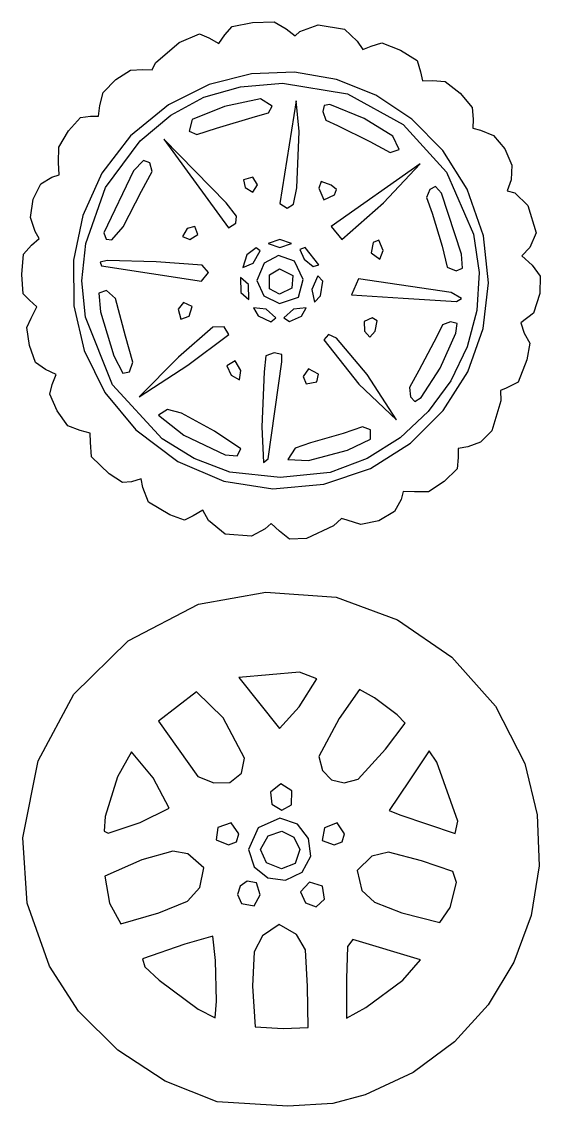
# Model space of a CAD drawing. Extents: x 1.4 to 78.7, y 1.5 to 53.2.
# Drawn here: x 67.5 to 78.73, y 29.73 to 53.22 of the extents above; entities that cross this region are included whole.
import ezdxf

# ---------------------------------------------------------------- set-up
doc = ezdxf.new("R2010")
doc.units = 0

msp = doc.modelspace()

# ---------------------------------------------------------------- linework, layer by layer
at = {"layer": 'Image'}
for p, q in [((71.900896, 52.93518), (72.057948, 53.112157)), ((72.057948, 53.112157), (72.497573, 53.198201)), ((72.497573, 53.198201), (72.968381, 53.2174)), ((72.968381, 53.2174), (73.228991, 53.059519)), ((73.523425, 53.008164), (73.919336, 53.147358)), ((73.919336, 53.147358), (74.485774, 53.057049)), ((70.911308, 52.765087), (71.349416, 52.951721)), ((71.349416, 52.951721), (71.552975, 52.87092)), ((71.552975, 52.87092), (71.76942, 52.743891)), ((71.76942, 52.743891), (71.900896, 52.93518)), ((73.228991, 53.059519), (73.420985, 52.913704)), ((73.420985, 52.913704), (73.523425, 53.008164)), ((74.485774, 53.057049), (74.766023, 52.793202)), ((70.394887, 52.325017), (70.911308, 52.765087)), ((74.766023, 52.793202), (74.888229, 52.617376)), ((74.888229, 52.617376), (75.067899, 52.690451)), ((75.067899, 52.690451), (75.2987, 52.761803)), ((75.2987, 52.761803), (75.69867, 52.597393)), ((75.69867, 52.597393), (76.059478, 52.3741)), ((76.059478, 52.3741), (76.137626, 52.134342)), ((69.53631, 51.962435), (69.858358, 52.17122)), ((69.858358, 52.17122), (70.122395, 52.18299)), ((70.122395, 52.18299), (70.328604, 52.173548)), ((70.328604, 52.173548), (70.394887, 52.325017)), ((69.262056, 51.686265), (69.53631, 51.962435)), ((72.477454, 52.091954), (71.557908, 51.859693)), ((73.405733, 52.124781), (72.477454, 52.091954)), ((74.313207, 51.96653), (73.405733, 52.124781)), ((75.17034, 51.625557), (74.313207, 51.96653)), ((76.137626, 52.134342), (76.176785, 51.934717)), ((76.176785, 51.934717), (76.397235, 51.941954)), ((76.397235, 51.941954), (76.670494, 51.92561)), ((76.670494, 51.92561), (76.992333, 51.66628)), ((69.194969, 51.40435), (69.262056, 51.686265)), ((71.557908, 51.859693), (70.676633, 51.41964)), ((71.443741, 51.583184), (72.240347, 51.808908)), ((72.240347, 51.808908), (73.144211, 51.88373)), ((73.144211, 51.88373), (74.550824, 51.652761)), ((70.728272, 51.195971), (71.443741, 51.583184)), ((72.670741, 51.545503), (71.890844, 51.380564)), ((72.920297, 51.385242), (72.670741, 51.545503)), ((73.440692, 51.500566), (73.089524, 49.282302)), ((73.510466, 50.841918), (73.440692, 51.500566)), ((74.550824, 51.652761), (75.75961, 50.990979)), ((75.947594, 51.110219), (75.17034, 51.625557)), ((76.992333, 51.66628), (77.255273, 51.356149)), ((69.162315, 51.173839), (69.194969, 51.40435)), ((70.676633, 51.41964), (69.856734, 50.747029)), ((71.890844, 51.380564), (71.194101, 51.097468)), ((72.560464, 51.165295), (72.844493, 51.245225)), ((72.844493, 51.245225), (72.920297, 51.385242)), ((74.050424, 51.40215), (74.020962, 51.269907)), ((74.020962, 51.269907), (74.084962, 51.08785)), ((74.174123, 51.427143), (74.050424, 51.40215)), ((74.916121, 51.11986), (74.174123, 51.427143)), ((77.255273, 51.356149), (77.276328, 51.104243)), ((68.5168, 50.856287), (68.772316, 51.145476)), ((68.772316, 51.145476), (68.989377, 51.172174)), ((68.989377, 51.172174), (69.162315, 51.173839)), ((70.067823, 50.636681), (70.728272, 51.195971)), ((71.194101, 51.097468), (71.125975, 50.847137)), ((71.715444, 50.914361), (72.560464, 51.165296)), ((72.560464, 51.165296), (72.560464, 51.165295)), ((74.084962, 51.08785), (74.338462, 50.970673)), ((74.338462, 50.970673), (75.036961, 50.625189)), ((75.536783, 50.740553), (74.916121, 51.11986)), ((75.75961, 50.990979), (76.694633, 49.9584)), ((76.615431, 50.428872), (75.947594, 51.110219)), ((77.276328, 51.104243), (77.268685, 50.909832)), ((68.308461, 50.498043), (68.5168, 50.856287)), ((69.856734, 50.747029), (69.238052, 49.935162)), ((71.125975, 50.847137), (71.295559, 50.77609)), ((71.295559, 50.77609), (71.715444, 50.914361)), ((73.458102, 49.620969), (73.510466, 50.841918)), ((75.675257, 50.451803), (75.536783, 50.740553)), ((77.268685, 50.909832), (77.430109, 50.8698)), ((77.430109, 50.8698), (77.713911, 50.751017)), ((77.713911, 50.751017), (77.961547, 50.46354)), ((68.300059, 50.171301), (68.308461, 50.498043)), ((69.318687, 49.627998), (70.067823, 50.636681)), ((71.928349, 49.296375), (70.579976, 50.674365)), ((70.579976, 50.674365), (71.980882, 48.753136)), ((75.036961, 50.625189), (75.480386, 50.384517)), ((75.480386, 50.384517), (75.675257, 50.451803)), ((75.675257, 50.451803), (75.675257, 50.451803)), ((77.144314, 49.589873), (76.615431, 50.428872)), ((77.961547, 50.46354), (78.109237, 50.11068)), ((68.311368, 49.903384), (68.300059, 50.171301)), ((70.135437, 50.213846), (69.924932, 49.986775)), ((70.276983, 50.162737), (70.135437, 50.213846)), ((70.327268, 49.975567), (70.276983, 50.162737)), ((76.130139, 50.14138), (74.199397, 48.784444)), ((75.333294, 49.295987), (76.130139, 50.14138)), ((78.109237, 50.11068), (78.093199, 49.795749)), ((67.914192, 49.709671), (68.151228, 49.853801)), ((68.151228, 49.853801), (68.311368, 49.903384)), ((69.238052, 49.935162), (68.824578, 49.02407)), ((69.924932, 49.986775), (69.280463, 48.647303)), ((70.096202, 49.544313), (70.327268, 49.975567)), ((72.50315, 49.853802), (72.30165, 49.791184)), ((72.30165, 49.791184), (72.338733, 49.628759)), ((72.606163, 49.684469), (72.50315, 49.853802)), ((76.694633, 49.9584), (77.279958, 48.61504)), ((78.093199, 49.795749), (78.011746, 49.553835)), ((67.746263, 49.371352), (67.914192, 49.709671)), ((68.890944, 48.41447), (69.318687, 49.627998)), ((72.338733, 49.628759), (72.502612, 49.522935)), ((72.502612, 49.522935), (72.606163, 49.684469)), ((72.606163, 49.684469), (72.606163, 49.684469)), ((73.384077, 49.264531), (73.458102, 49.620969)), ((73.458102, 49.620969), (73.458102, 49.620969)), ((73.982249, 49.760009), (73.936296, 49.613913)), ((73.936296, 49.613913), (74.040308, 49.361202)), ((74.201329, 49.678564), (73.982249, 49.760009)), ((74.31647, 49.581872), (74.201329, 49.678564)), ((74.270062, 49.466898), (74.31647, 49.581872)), ((76.337593, 49.582056), (76.26597, 49.413158)), ((76.460551, 49.648111), (76.337593, 49.582056)), ((76.587198, 49.503751), (76.460551, 49.648111)), ((77.500381, 48.584009), (77.144314, 49.589873)), ((67.690664, 48.979957), (67.746263, 49.371352)), ((69.69679, 48.774303), (70.096202, 49.544313)), ((74.040308, 49.361202), (74.270062, 49.466898)), ((74.270062, 49.466898), (74.270062, 49.466898)), ((76.26597, 49.413158), (76.383808, 49.067708)), ((77.024405, 48.181637), (76.587198, 49.503751)), ((78.011746, 49.553835), (78.173945, 49.515135)), ((78.173945, 49.515135), (78.459009, 49.239969)), ((72.149863, 49.003568), (71.928349, 49.296375)), ((73.089524, 49.282302), (73.247171, 49.176469)), ((73.247171, 49.176469), (73.384077, 49.264531)), ((74.433495, 48.500842), (75.333294, 49.295987)), ((75.333294, 49.295987), (75.333294, 49.295987)), ((78.459009, 49.239969), (78.635545, 48.645731)), ((67.790618, 48.676594), (67.690664, 48.979957)), ((68.824578, 49.02407), (68.620304, 48.053787)), ((71.980882, 48.753136), (72.138505, 48.851875)), ((72.138505, 48.851875), (72.149863, 49.003568)), ((72.138505, 48.851875), (72.138505, 48.851875)), ((76.383808, 49.067708), (76.605409, 48.354404)), ((67.877862, 48.52423), (67.790618, 48.676594)), ((69.280463, 48.647303), (69.330266, 48.511485)), ((69.449155, 48.49741), (69.69679, 48.774303)), ((69.69679, 48.774303), (69.69679, 48.774303)), ((71.086589, 48.742035), (70.979643, 48.569509)), ((71.245924, 48.781777), (71.086589, 48.742035)), ((71.311633, 48.612026), (71.245924, 48.781777)), ((74.199397, 48.784444), (74.433495, 48.500842)), ((78.635545, 48.645731), (78.503633, 48.325146)), ((67.53781, 48.180499), (67.71601, 48.381695)), ((67.71601, 48.381695), (67.877862, 48.52423)), ((68.806003, 47.608565), (68.890944, 48.41447)), ((69.330266, 48.511485), (69.449155, 48.49741)), ((70.979643, 48.569509), (71.142299, 48.499137)), ((71.142299, 48.499137), (71.311633, 48.612026)), ((71.311633, 48.612026), (71.311633, 48.612026)), ((73.08963, 48.499137), (72.835631, 48.41447)), ((72.835631, 48.41447), (73.08963, 48.329804)), ((73.34363, 48.41447), (73.08963, 48.499137)), ((73.08963, 48.329804), (73.34363, 48.41447)), ((73.34363, 48.41447), (73.34363, 48.41447)), ((75.108975, 48.435683), (75.069133, 48.209347)), ((75.230592, 48.488767), (75.108975, 48.435683)), ((75.328481, 48.266304), (75.230592, 48.488767)), ((77.279958, 48.61504), (77.403514, 47.787115)), ((77.60931, 47.566191), (77.500381, 48.584009)), ((67.501637, 47.740891), (67.53781, 48.180499)), ((72.374793, 48.165806), (72.290494, 47.898062)), ((72.579397, 48.322311), (72.374793, 48.165806)), ((72.510455, 47.986773), (72.666297, 48.254517)), ((72.666297, 48.254517), (72.579397, 48.322311)), ((72.666297, 48.254517), (72.666297, 48.254517)), ((73.061521, 48.152708), (72.750964, 47.991137)), ((73.409458, 48.02867), (73.061521, 48.152708)), ((73.636984, 48.329804), (73.520101, 48.283373)), ((73.520101, 48.283373), (73.617987, 48.074655)), ((73.936296, 47.95437), (73.636984, 48.329804)), ((75.069133, 48.209347), (75.251676, 48.075804)), ((75.251676, 48.075804), (75.328481, 48.266304)), ((75.328481, 48.266304), (75.328481, 48.266304)), ((76.605409, 48.354404), (76.712957, 47.904545)), ((77.046268, 47.878407), (77.024405, 48.181637)), ((77.024405, 48.181637), (77.024405, 48.181637)), ((78.503633, 48.325146), (78.327064, 48.148577)), ((78.327064, 48.148577), (78.549764, 47.942186)), ((68.620304, 48.053787), (68.629218, 47.064344)), ((69.35127, 48.043932), (69.200283, 48.006752)), ((69.200283, 48.006752), (69.2267, 47.931184)), ((69.2267, 47.931184), (71.396299, 47.59949)), ((70.412699, 48.020179), (69.35127, 48.043932)), ((71.407265, 47.947546), (70.412699, 48.020179)), ((71.548609, 47.788178), (71.407265, 47.947546)), ((72.290494, 47.898062), (72.510455, 47.986773)), ((72.750964, 47.991137), (72.588285, 47.611926)), ((73.597639, 47.637889), (73.409458, 48.02867)), ((73.617987, 48.074655), (73.812867, 47.913591)), ((73.812867, 47.913591), (73.936288, 47.95437)), ((73.936288, 47.95437), (73.936296, 47.95437)), ((78.549764, 47.942186), (78.727204, 47.70416)), ((67.532241, 47.321263), (67.501637, 47.740891)), ((71.396299, 47.59949), (71.548609, 47.788178)), ((71.548609, 47.788178), (71.548609, 47.788178)), ((72.412298, 47.525471), (72.236673, 47.680045)), ((72.236673, 47.680045), (72.24297, 47.356138)), ((72.863295, 47.738131), (73.081563, 47.864138)), ((72.868145, 47.435859), (72.863295, 47.738131)), ((73.081563, 47.864138), (73.372095, 47.72398)), ((73.372095, 47.72398), (73.34952, 47.447902)), ((73.915129, 47.716506), (73.784954, 47.415175)), ((74.017465, 47.597414), (73.915129, 47.716506)), ((76.712957, 47.904545), (76.904409, 47.821804)), ((76.904409, 47.821804), (77.046268, 47.878407)), ((77.403514, 47.787115), (77.353934, 46.966476)), ((78.727204, 47.70416), (78.716022, 47.334299)), ((68.881702, 46.816542), (68.806003, 47.608565)), ((72.418595, 47.201564), (72.412298, 47.525471)), ((72.412298, 47.525471), (72.412298, 47.525471)), ((72.588285, 47.611926), (72.740107, 47.279353)), ((73.34952, 47.447902), (73.080085, 47.318158)), ((73.491796, 47.249868), (73.597639, 47.637889)), ((73.96957, 47.278396), (74.017465, 47.597414)), ((74.793749, 47.652471), (74.642722, 47.304153)), ((76.796144, 47.351716), (74.793749, 47.652471)), ((77.488419, 46.572069), (77.60931, 47.566191)), ((67.67097, 47.186805), (67.532241, 47.321263)), ((69.334785, 47.398471), (69.172694, 47.335476)), ((69.172694, 47.335476), (69.209018, 46.932431)), ((69.533635, 47.2229), (69.334785, 47.398471)), ((69.749413, 46.404536), (69.533635, 47.2229)), ((72.24297, 47.356138), (72.418595, 47.201564)), ((72.740107, 47.279353), (73.082565, 47.117354)), ((72.868145, 47.435858), (72.868145, 47.435859)), ((73.080085, 47.318158), (72.868145, 47.435858)), ((73.082565, 47.117354), (73.491796, 47.249868)), ((73.491796, 47.249868), (73.491796, 47.249868)), ((73.784954, 47.415175), (73.837207, 47.144472)), ((73.837207, 47.144472), (73.96957, 47.278396)), ((73.96957, 47.278396), (73.96957, 47.278396)), ((74.642722, 47.304153), (75.756627, 47.233822)), ((75.756627, 47.233822), (76.915794, 47.158808)), ((77.023982, 47.224861), (76.796144, 47.351716)), ((76.915794, 47.158808), (77.023982, 47.224861)), ((77.023982, 47.224861), (77.023982, 47.224861)), ((78.716022, 47.334299), (78.581058, 46.907029)), ((67.832655, 47.042312), (67.67097, 47.186805)), ((67.703879, 46.795391), (67.832655, 47.042312)), ((68.629218, 47.064344), (68.855313, 46.095773)), ((71.004278, 47.13994), (70.8883, 46.98925)), ((70.8883, 46.98925), (70.946759, 46.775567)), ((71.189654, 47.05168), (71.004278, 47.13994)), ((71.125736, 46.840563), (71.189654, 47.05168)), ((71.189654, 47.05168), (71.189654, 47.05168)), ((72.791413, 46.989255), (72.517906, 47.024303)), ((72.517906, 47.024303), (72.617233, 46.845324)), ((73.004964, 46.807621), (72.791413, 46.989255)), ((73.387848, 46.989255), (73.174297, 46.807621)), ((73.661354, 47.024303), (73.387848, 46.989255)), ((73.560149, 46.841217), (73.661354, 47.024303)), ((67.609392, 46.595078), (67.703879, 46.795391)), ((69.465083, 45.353386), (68.881702, 46.816542)), ((69.209018, 46.932431), (69.494868, 45.985289)), ((70.946759, 46.775567), (71.125736, 46.840563)), ((72.617233, 46.845324), (72.894146, 46.721139)), ((72.894146, 46.721139), (73.004964, 46.807621)), ((73.004964, 46.807621), (73.004964, 46.807621)), ((73.174297, 46.807621), (73.295254, 46.725435)), ((73.295254, 46.725435), (73.560149, 46.841217)), ((73.560149, 46.841217), (73.560149, 46.841217)), ((75.084292, 46.805806), (74.917311, 46.724258)), ((75.199296, 46.739898), (75.084292, 46.805806)), ((75.154902, 46.516397), (75.199296, 46.739898)), ((77.353934, 46.966476), (77.144762, 46.175658)), ((78.581058, 46.907029), (78.305784, 46.694228)), ((67.671915, 46.209206), (67.609392, 46.595078)), ((71.636604, 46.602216), (70.894398, 45.956423)), ((71.88419, 46.6082), (71.636604, 46.602216)), ((71.983925, 46.440632), (71.88419, 46.6082)), ((74.917311, 46.724258), (74.918745, 46.517113)), ((74.918745, 46.517113), (75.036881, 46.387922)), ((75.036881, 46.387922), (75.154902, 46.516399)), ((75.154902, 46.516399), (75.154902, 46.516397)), ((76.612127, 46.652038), (76.485035, 46.403639)), ((76.783725, 46.721139), (76.612127, 46.652038)), ((76.929596, 46.679964), (76.783725, 46.721139)), ((76.900726, 46.470979), (76.929596, 46.679964)), ((77.155024, 45.637293), (77.488419, 46.572069)), ((78.305784, 46.694228), (78.376671, 46.475723)), ((69.908558, 45.84623), (69.749413, 46.404536)), ((69.749413, 46.404536), (69.749413, 46.404536)), ((71.099966, 45.776957), (71.983925, 46.440632)), ((74.142825, 46.440945), (74.044468, 46.326109)), ((74.044468, 46.326109), (74.797746, 45.368493)), ((74.31705, 46.366123), (74.142825, 46.440945)), ((74.981994, 45.576421), (74.31705, 46.366123)), ((76.485035, 46.403639), (76.099574, 45.661841)), ((76.558694, 45.713706), (76.900726, 46.470979)), ((78.376671, 46.475723), (78.498155, 46.256726)), ((67.80269, 45.840047), (67.671915, 46.209206)), ((68.855313, 46.095773), (69.302579, 45.188107)), ((72.964244, 46.043806), (72.783133, 45.981918)), ((73.129435, 46.007848), (72.964244, 46.043806)), ((77.144762, 46.175658), (76.789547, 45.43719)), ((78.498155, 46.256726), (78.43572, 45.895168)), ((68.020006, 45.688839), (67.80269, 45.840047)), ((69.494868, 45.985289), (69.69383, 45.60443)), ((69.836413, 45.632966), (69.908558, 45.84623)), ((70.894398, 45.956423), (70.041634, 45.092716)), ((72.120963, 45.874473), (71.939642, 45.765698)), ((72.242965, 45.662807), (72.120963, 45.874473)), ((72.783133, 45.981918), (72.750964, 45.633481)), ((72.835631, 43.755246), (73.136065, 45.853307)), ((73.136065, 45.853307), (73.129435, 46.007848)), ((78.43572, 45.895168), (78.245845, 45.412151)), ((68.246675, 45.574899), (68.020006, 45.688839)), ((68.157803, 45.361721), (68.246675, 45.574899)), ((69.69383, 45.60443), (69.836413, 45.632966)), ((70.041634, 45.092716), (71.099966, 45.776957)), ((71.099966, 45.776957), (71.099966, 45.776957)), ((71.939642, 45.765698), (72.034545, 45.565296)), ((72.034545, 45.565296), (72.215765, 45.465399)), ((72.215765, 45.465399), (72.242965, 45.662807)), ((72.242965, 45.662807), (72.242965, 45.662807)), ((72.750964, 45.633481), (72.695952, 44.448149)), ((73.709272, 45.699524), (73.59763, 45.535807)), ((73.928091, 45.588028), (73.709272, 45.699524)), ((73.8892, 45.418695), (73.928091, 45.588028)), ((75.612337, 44.594937), (74.981994, 45.576421)), ((74.981994, 45.576421), (74.981994, 45.576421)), ((76.099574, 45.661841), (75.898848, 45.294885)), ((76.146818, 45.078458), (76.558694, 45.713705)), ((76.558694, 45.713705), (76.558694, 45.713706)), ((76.626442, 44.797513), (77.155024, 45.637293)), ((68.111048, 45.148857), (68.157803, 45.361721)), ((70.541206, 44.183479), (69.465083, 45.353386)), ((73.59763, 45.535807), (73.658658, 45.378159)), ((73.658658, 45.378159), (73.8892, 45.418695)), ((73.8892, 45.418695), (73.8892, 45.418695)), ((74.797746, 45.368493), (75.612337, 44.594937)), ((76.789547, 45.43719), (76.301834, 44.773606)), ((78.245845, 45.412151), (77.986088, 45.281807)), ((68.272307, 44.79137), (68.111048, 45.148857)), ((69.302579, 45.188107), (69.975007, 44.381377)), ((75.898848, 45.294885), (75.914644, 45.093934)), ((75.914644, 45.093934), (76.0136, 44.994921)), ((77.986088, 45.281807), (77.862407, 45.231498)), ((77.862407, 45.231498), (77.875045, 45.005896)), ((76.0136, 44.994921), (76.146818, 45.078458)), ((77.875045, 45.005896), (77.678652, 44.360102)), ((68.50243, 44.463271), (68.272307, 44.79137)), ((70.659953, 44.820697), (70.464967, 44.699358)), ((70.464967, 44.699358), (71.010193, 44.265291)), ((70.959187, 44.743945), (70.659953, 44.820697)), ((71.672786, 44.347334), (70.959187, 44.743945)), ((76.301834, 44.773606), (75.695168, 44.207436)), ((75.919991, 44.08838), (76.626442, 44.797513)), ((68.764598, 44.36587), (68.50243, 44.463271)), ((72.695952, 44.448149), (72.738285, 43.673143)), ((74.879413, 44.441972), (74.463575, 44.299933)), ((75.04842, 44.379002), (74.879413, 44.441972)), ((68.985217, 44.306789), (68.764598, 44.36587)), ((68.988911, 44.11187), (68.985217, 44.306789)), ((69.975007, 44.381377), (70.88432, 43.694179)), ((71.232833, 43.758018), (70.541206, 44.183479)), ((71.010193, 44.265291), (71.904298, 43.841728)), ((72.242965, 43.966492), (71.672786, 44.347334)), ((74.463575, 44.299933), (73.751845, 44.098485)), ((74.556555, 43.936966), (75.053225, 44.178471)), ((75.695168, 44.207436), (74.983098, 43.761212)), ((75.053225, 44.178471), (75.04842, 44.379002)), ((77.678652, 44.360102), (77.430719, 44.111354)), ((69.013327, 43.79179), (68.988911, 44.11187)), ((72.165669, 43.818134), (72.242965, 43.966492)), ((72.242965, 43.966492), (72.242965, 43.966492)), ((73.419385, 43.980557), (73.258963, 43.740854)), ((73.751845, 44.098485), (73.419385, 43.980557)), ((73.707455, 43.712241), (74.556555, 43.936966)), ((74.556555, 43.936966), (74.556555, 43.936966)), ((75.052986, 43.545543), (75.919991, 44.08838)), ((76.950876, 43.974847), (76.950751, 43.777344)), ((77.15521, 44.011809), (76.950876, 43.974847)), ((77.430719, 44.111354), (77.15521, 44.011809)), ((69.395292, 43.428157), (69.013327, 43.79179)), ((70.88432, 43.694179), (71.876064, 43.265902)), ((72.01019, 43.465299), (71.232833, 43.758018)), ((71.904298, 43.841728), (72.165669, 43.818134)), ((72.738285, 43.673143), (72.835631, 43.755246)), ((72.835631, 43.755246), (72.835631, 43.755246)), ((73.258963, 43.740854), (73.707455, 43.712241)), ((74.983098, 43.761212), (74.179167, 43.457466)), ((76.950751, 43.777344), (76.925317, 43.534248)), ((72.01019, 43.465298), (72.01019, 43.465299)), ((73.09799, 43.345723), (72.01019, 43.465298)), ((74.179167, 43.457466), (73.09799, 43.345723)), ((74.042746, 43.204654), (75.052986, 43.545543)), ((76.925317, 43.534248), (76.646822, 43.260951)), ((69.685778, 43.23996), (69.395292, 43.428157)), ((69.875931, 43.251753), (69.685778, 43.23996)), ((70.084785, 43.320931), (69.875931, 43.251753)), ((70.126301, 43.128857), (70.084785, 43.320931)), ((71.876064, 43.265902), (72.934214, 43.101181)), ((76.646822, 43.260951), (76.306904, 43.040219)), ((70.248411, 42.812064), (70.126301, 43.128857)), ((72.934214, 43.101181), (74.042746, 43.204654)), ((74.042746, 43.204654), (74.042746, 43.204654)), ((75.758855, 43.047036), (75.714294, 42.874368)), ((76.005144, 43.033585), (75.758855, 43.047036)), ((76.306904, 43.040219), (76.005144, 43.033585)), ((70.706756, 42.53565), (70.248411, 42.812064)), ((75.714294, 42.874368), (75.568919, 42.609965)), ((71.028391, 42.42221), (70.706756, 42.53565)), ((71.21266, 42.517198), (71.028391, 42.42221)), ((71.421944, 42.642263), (71.21266, 42.517198)), ((71.548649, 42.415468), (71.421944, 42.642263)), ((75.568919, 42.609965), (75.229054, 42.40939)), ((71.906182, 42.119135), (71.548649, 42.415468)), ((72.901148, 42.350236), (72.774377, 42.232491)), ((73.079005, 42.185494), (72.901148, 42.350236)), ((74.2513, 42.30339), (73.664625, 42.025299)), ((74.422243, 42.460099), (74.2513, 42.30339)), ((74.5434, 42.422572), (74.422243, 42.460099)), ((74.839085, 42.328355), (74.5434, 42.422572)), ((75.229054, 42.40939), (74.839085, 42.328355)), ((72.4752, 42.073722), (71.906182, 42.119135)), ((72.774377, 42.232491), (72.4752, 42.073722)), ((73.300782, 42.01487), (73.079005, 42.185494)), ((73.079005, 42.185494), (73.079005, 42.185494)), ((73.664625, 42.025299), (73.300782, 42.01487)), ((71.325637, 40.601501), (72.789128, 40.865377)), ((72.789128, 40.865377), (74.310681, 40.756348)), ((74.310681, 40.756348), (75.639289, 40.267182)), ((69.807038, 39.809756), (71.325637, 40.601501)), ((75.639289, 40.267182), (76.813345, 39.458803)), ((68.633235, 38.657386), (69.807038, 39.809756)), ((76.813345, 39.458803), (77.756593, 38.39851)), ((73.517609, 39.134986), (72.202896, 39.020239)), ((72.202896, 39.020239), (73.083312, 37.915928)), ((73.888732, 38.986269), (73.517609, 39.134986)), ((73.505359, 38.381363), (73.888732, 38.986269)), ((74.810719, 38.757828), (74.373506, 38.131629)), ((75.13527, 38.575419), (74.810719, 38.757828)), ((67.855774, 37.212988), (68.633235, 38.657386)), ((71.286524, 38.708412), (70.464967, 38.074762)), ((71.866026, 38.140173), (71.286524, 38.708412)), ((75.630683, 38.211136), (75.13527, 38.575419)), ((73.083312, 37.915928), (73.50537, 38.381363)), ((73.50537, 38.381363), (73.505359, 38.381363)), ((77.756593, 38.39851), (78.392778, 37.153603)), ((70.464967, 38.074762), (71.317488, 36.869674)), ((72.326335, 37.27339), (71.866026, 38.140173)), ((74.373506, 38.131629), (73.936296, 37.306185)), ((75.801545, 38.029262), (75.630683, 38.211136)), ((75.37594, 37.467049), (75.801545, 38.029262)), ((69.879585, 37.407923), (69.572421, 36.868289)), ((70.349363, 36.842463), (69.879585, 37.407923)), ((74.787547, 36.817715), (75.37594, 37.467049)), ((76.324959, 37.426954), (75.889448, 36.781554)), ((76.484828, 37.18461), (76.324959, 37.426954)), ((67.526199, 35.545158), (67.855774, 37.212988)), ((72.262835, 36.942262), (72.326335, 37.27339)), ((73.936296, 37.306185), (74.010535, 37.002882)), ((76.942723, 35.905097), (76.484828, 37.18461)), ((78.392778, 37.153603), (78.659744, 36.041602)), ((72.008276, 36.739907), (72.262835, 36.942262)), ((72.262835, 36.942262), (72.262835, 36.942262)), ((74.010535, 37.002882), (74.205204, 36.804275)), ((69.572421, 36.868289), (69.308266, 36.006739)), ((70.691207, 36.187703), (70.349363, 36.842463)), ((71.317488, 36.869674), (71.663621, 36.735197)), ((71.663621, 36.735197), (72.008276, 36.739907)), ((73.11416, 36.714536), (72.883847, 36.535449)), ((73.347653, 36.56056), (73.11416, 36.714536)), ((74.205204, 36.804275), (74.478231, 36.734506)), ((74.478231, 36.734506), (74.787547, 36.817715)), ((74.787547, 36.817715), (74.787547, 36.817715)), ((75.889448, 36.781554), (75.453936, 36.136154)), ((72.883847, 36.535449), (72.914408, 36.272026)), ((73.339137, 36.259516), (73.347653, 36.56056)), ((70.068884, 35.880464), (70.691207, 36.187703)), ((72.914408, 36.272026), (73.129248, 36.143747)), ((73.129248, 36.143747), (73.339137, 36.259511)), ((73.339137, 36.259511), (73.339137, 36.259516)), ((69.308266, 36.006739), (69.28698, 35.689547)), ((73.08963, 35.968491), (72.620437, 35.760352)), ((73.472268, 35.84157), (73.08963, 35.968491)), ((75.453936, 36.136154), (75.689949, 36.043183)), ((75.689949, 36.043183), (76.885187, 35.636116)), ((78.659744, 36.041602), (78.700397, 34.935695)), ((69.372012, 35.645647), (70.068884, 35.880464)), ((70.068884, 35.880464), (70.068884, 35.880464)), ((71.747263, 35.771641), (71.707559, 35.499435)), ((72.034846, 35.866539), (71.747263, 35.771641)), ((72.200631, 35.629825), (72.034846, 35.866539)), ((72.620437, 35.760352), (72.412298, 35.291158)), ((73.70952, 35.532489), (73.472268, 35.84157)), ((74.053541, 35.757901), (74.002872, 35.484077)), ((74.328156, 35.869485), (74.053541, 35.757901)), ((74.486629, 35.628766), (74.328156, 35.869485)), ((76.885187, 35.636116), (76.942723, 35.905097)), ((76.942723, 35.905097), (76.942723, 35.905097)), ((67.620549, 34.129692), (67.526199, 35.545158)), ((69.28698, 35.689547), (69.372012, 35.645647)), ((71.707559, 35.499435), (71.978615, 35.392412)), ((72.154689, 35.456626), (72.200631, 35.629825)), ((72.200631, 35.629825), (72.200631, 35.629825)), ((72.673493, 35.293577), (72.838194, 35.589812)), ((72.838194, 35.589812), (73.130791, 35.691502)), ((73.130791, 35.691502), (73.389866, 35.559926)), ((73.389866, 35.559926), (73.519569, 35.293266)), ((73.757172, 35.148764), (73.70952, 35.532489)), ((74.002872, 35.484077), (74.264612, 35.392512)), ((74.440549, 35.456607), (74.486629, 35.628766)), ((74.486629, 35.628766), (74.486629, 35.628766)), ((70.776072, 35.255808), (70.102152, 35.071774)), ((71.09917, 35.196729), (70.776072, 35.255808)), ((71.978615, 35.392412), (72.154689, 35.456626)), ((72.412298, 35.291158), (72.5338, 34.914284)), ((72.799346, 35.000874), (72.673493, 35.293577)), ((73.519569, 35.293266), (73.424047, 34.989706)), ((74.264612, 35.392512), (74.440549, 35.456607)), ((75.438314, 35.231391), (75.081472, 35.148146)), ((76.154375, 35.049393), (75.438314, 35.231391)), ((70.102152, 35.071774), (69.299399, 34.712542)), ((71.445861, 34.897), (71.09917, 35.196729)), ((72.799346, 35.000871), (72.799346, 35.000874)), ((73.123976, 34.872523), (72.799346, 35.000871)), ((73.571007, 34.797917), (73.757172, 35.148764)), ((75.081472, 35.148146), (74.761644, 34.838145)), ((76.831223, 34.814563), (76.154375, 35.049393)), ((71.353966, 34.470951), (71.445861, 34.897)), ((72.5338, 34.914284), (72.832863, 34.678594)), ((73.424047, 34.989706), (73.123976, 34.872523)), ((73.211321, 34.625876), (73.571007, 34.797917)), ((73.571007, 34.797917), (73.571007, 34.797917)), ((74.761644, 34.838145), (74.866818, 34.405173)), ((76.913741, 34.579642), (76.831223, 34.814563)), ((78.700397, 34.935695), (78.528068, 33.863571)), ((69.299399, 34.712542), (69.402538, 34.13332)), ((72.382278, 34.605928), (72.230664, 34.497714)), ((72.580874, 34.571961), (72.382278, 34.605928)), ((72.66263, 34.312391), (72.580874, 34.571961)), ((72.832863, 34.678594), (73.211321, 34.625876)), ((73.729276, 34.584992), (73.538337, 34.377189)), ((74.010639, 34.496186), (73.729276, 34.584992)), ((76.778319, 34.034765), (76.913741, 34.579642)), ((71.093287, 34.172529), (71.353966, 34.470951)), ((72.230664, 34.497714), (72.173912, 34.314323)), ((72.173912, 34.314323), (72.259898, 34.12276)), ((72.532374, 34.072553), (72.66263, 34.312391)), ((73.538337, 34.377189), (73.64395, 34.134775)), ((74.055811, 34.21511), (74.010639, 34.496186)), ((74.866818, 34.405173), (75.135988, 34.154407)), ((68.102153, 32.767293), (67.620549, 34.129692)), ((69.402538, 34.13332), (69.647625, 33.682494)), ((70.468795, 33.921555), (71.093287, 34.172529)), ((72.259898, 34.12276), (72.532374, 34.072553)), ((72.532374, 34.072553), (72.532374, 34.072553)), ((73.64395, 34.134775), (73.873056, 34.050823)), ((73.873056, 34.050823), (74.055811, 34.21511)), ((74.055811, 34.21511), (74.055811, 34.21511)), ((75.135988, 34.154407), (75.731473, 33.922693)), ((69.647625, 33.682494), (70.468795, 33.921555)), ((70.468795, 33.921555), (70.468795, 33.921555)), ((75.731473, 33.922693), (76.552535, 33.711026)), ((76.552535, 33.711026), (76.778319, 34.034765)), ((76.778319, 34.034765), (76.778319, 34.034765)), ((78.528068, 33.863571), (78.156089, 32.852916)), ((73.07674, 33.669102), (72.716158, 33.421999)), ((73.449834, 33.449661), (73.07674, 33.669102)), ((71.638572, 33.412127), (71.030603, 33.240444)), ((71.693516, 32.891145), (71.638572, 33.412127)), ((72.716158, 33.421999), (72.530423, 33.075174)), ((73.641796, 33.119397), (73.449834, 33.449661)), ((71.030603, 33.240444), (70.11871, 32.922059)), ((73.688908, 32.327829), (73.641796, 33.119397)), ((74.553557, 33.19197), (74.528962, 32.491878)), ((74.666944, 33.343828), (74.553557, 33.19197)), ((76.137626, 32.905787), (74.666944, 33.343828)), ((70.11871, 32.922059), (70.169757, 32.75425)), ((71.720546, 32.009903), (71.693516, 32.891145)), ((71.693516, 32.891145), (71.693516, 32.891145)), ((72.530423, 33.075174), (72.496964, 32.335443)), ((75.754074, 32.46547), (76.137626, 32.905787)), ((68.73064, 31.791047), (68.102153, 32.767293)), ((70.169757, 32.75425), (70.47427, 32.462494)), ((78.156089, 32.852916), (77.59779, 31.931421)), ((70.47427, 32.462494), (71.320935, 31.834122)), ((74.528962, 32.491878), (74.528962, 31.639929)), ((74.949741, 31.868944), (75.754074, 32.46547)), ((75.754074, 32.46547), (75.754074, 32.46547)), ((72.496964, 32.335443), (72.556877, 31.449472)), ((73.705431, 31.438828), (73.688908, 32.327829)), ((71.692632, 31.649647), (71.720546, 32.009903)), ((69.584418, 30.944941), (68.73064, 31.791047)), ((71.320935, 31.834122), (71.692632, 31.649647)), ((74.528962, 31.639929), (74.949741, 31.868944)), ((77.59779, 31.931421), (76.866504, 31.126772)), ((72.556877, 31.449472), (73.16111, 31.414195)), ((73.16111, 31.414195), (73.705431, 31.438828)), ((76.866504, 31.126772), (75.97556, 30.466659)), ((70.605266, 30.276027), (69.584418, 30.944941)), ((75.97556, 30.466659), (74.93829, 29.978769)), ((71.734965, 29.831356), (70.605266, 30.276027)), ((73.258963, 29.731513), (71.734965, 29.831356)), ((71.734965, 29.831356), (71.734965, 29.831356)), ((74.93829, 29.978769), (74.234957, 29.7948)), ((74.234957, 29.7948), (73.258963, 29.731513))]:
    msp.add_line(p, q, dxfattribs=at)

doc.saveas('drawing.dxf')
